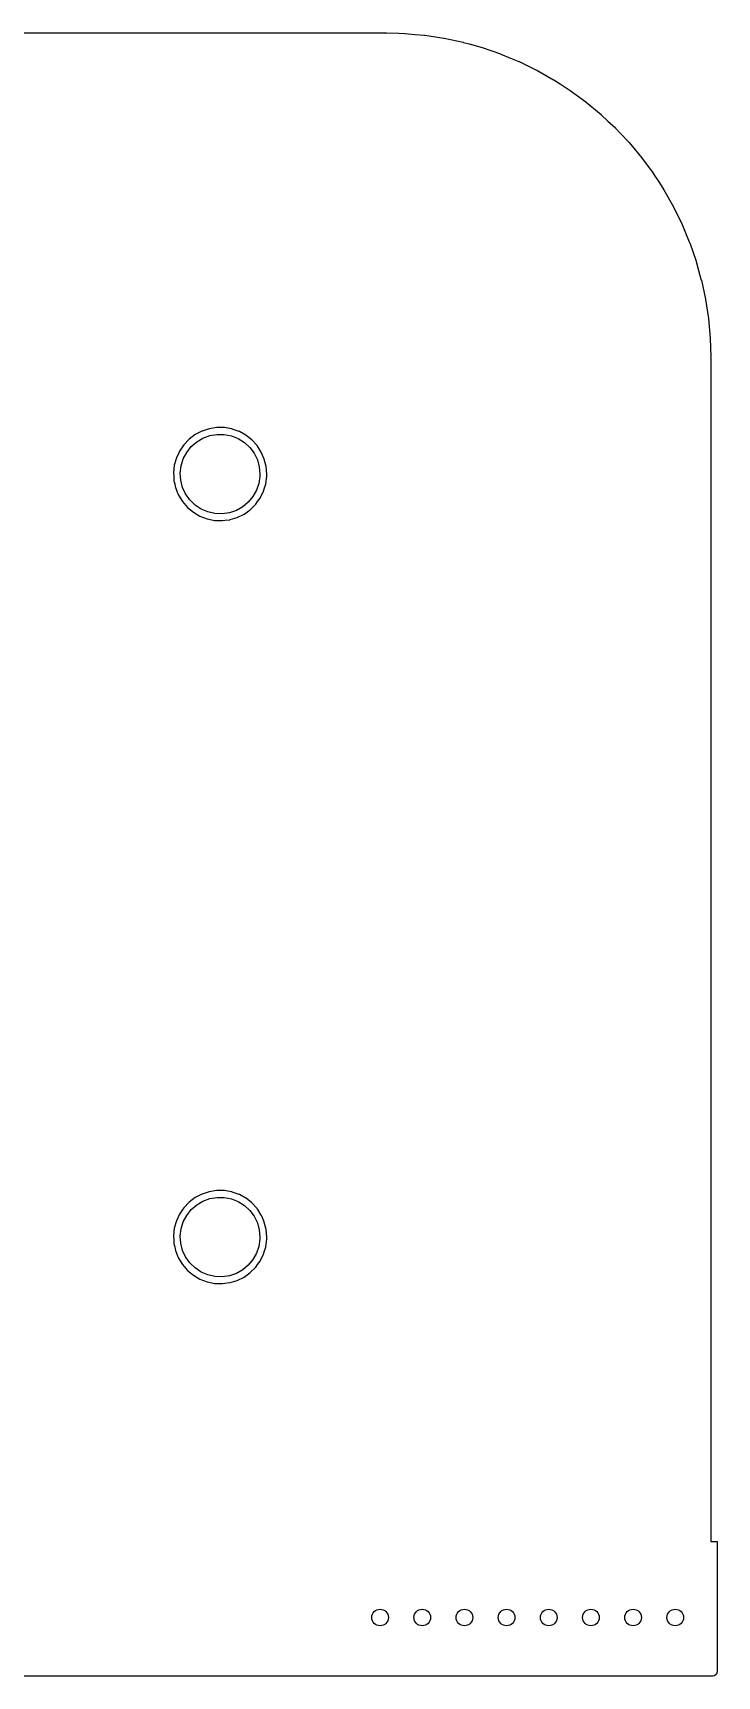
# Model space of a CAD drawing. Extents: x 0.01 to 2.39, y 0.01 to 1.96.
# Drawn here: x 1.578 to 2.39, y 0.01 to 1.961 of the extents above; entities that cross this region are included whole.
import ezdxf

# ---------------------------------------------------------------- set-up
doc = ezdxf.new("R2010")
doc.units = 0
doc.header["$MEASUREMENT"] = 0
doc.layers.add('BLACK', color=7, linetype='CONTINUOUS')

msp = doc.modelspace()

# ---------------------------------------------------------------- linework, layer by layer
at = {"layer": 'BLACK', "linetype": 'CONTINUOUS'}
for p, q in [((0.405136, 1.96063), (1.99484, 1.96063)), ((1.99484, 1.96063), (1.99552, 1.96055)), ((1.99552, 1.96055), (1.99574, 1.96055)), ((1.99574, 1.96055), (1.99629, 1.96043)), ((1.99629, 1.96043), (1.99683, 1.96055)), ((1.99683, 1.96055), (1.99732, 1.96055)), ((1.99732, 1.96055), (1.99771, 1.96059)), ((1.99771, 1.96059), (2.01237, 1.96014)), ((2.01237, 1.96014), (2.01945, 1.95993)), ((2.01945, 1.95993), (2.01974, 1.95991)), ((2.01974, 1.95991), (2.0312, 1.95887)), ((2.0312, 1.95887), (2.04266, 1.95783)), ((2.04266, 1.95783), (2.04295, 1.95779)), ((2.04295, 1.95779), (2.0657, 1.95433)), ((2.0657, 1.95433), (2.06599, 1.95428)), ((2.06599, 1.95428), (2.08849, 1.94945)), ((2.08849, 1.94945), (2.08878, 1.94938)), ((2.08878, 1.94938), (2.09578, 1.94743)), ((2.09578, 1.94743), (2.11094, 1.9432)), ((2.11094, 1.9432), (2.11122, 1.94311)), ((2.11122, 1.94311), (2.13297, 1.93561)), ((2.13297, 1.93561), (2.13325, 1.9355)), ((2.13325, 1.9355), (2.14481, 1.93071)), ((2.14481, 1.93071), (2.15451, 1.9267)), ((2.15451, 1.9267), (2.15478, 1.92657)), ((2.15478, 1.92657), (2.17547, 1.9165)), ((2.17547, 1.9165), (2.17573, 1.91636)), ((2.17573, 1.91636), (2.19577, 1.90506)), ((2.19577, 1.90506), (2.19603, 1.90491)), ((2.19603, 1.90491), (2.20364, 1.89998)), ((2.20364, 1.89998), (2.21535, 1.89241)), ((2.21535, 1.89241), (2.21559, 1.89224)), ((2.21559, 1.89224), (2.23413, 1.87861)), ((2.23413, 1.87861), (2.23436, 1.87842)), ((2.23436, 1.87842), (2.25203, 1.86369)), ((2.25203, 1.86369), (2.25226, 1.8635)), ((2.25226, 1.8635), (2.26021, 1.85601)), ((2.26021, 1.85601), (2.26901, 1.84773)), ((2.26901, 1.84773), (2.26922, 1.84752)), ((2.26922, 1.84752), (2.27515, 1.84122)), ((2.27515, 1.84122), (2.28499, 1.83076)), ((2.28499, 1.83076), (2.28519, 1.83054)), ((2.28519, 1.83054), (2.29992, 1.81287)), ((2.29992, 1.81287), (2.3001, 1.81263)), ((2.3001, 1.81263), (2.31374, 1.7941)), ((2.31374, 1.7941), (2.31391, 1.79385)), ((2.31391, 1.79385), (2.32115, 1.78265)), ((2.32115, 1.78265), (2.3264, 1.77453)), ((2.3264, 1.77453), (2.32656, 1.77428)), ((2.32656, 1.77428), (2.33786, 1.75424)), ((2.33786, 1.75424), (2.338, 1.75397)), ((2.338, 1.75397), (2.34807, 1.73329)), ((2.34807, 1.73329), (2.34819, 1.73301)), ((2.34819, 1.73301), (2.35471, 1.71727)), ((2.35471, 1.71727), (2.357, 1.71176)), ((2.357, 1.71176), (2.3571, 1.71148)), ((2.3571, 1.71148), (2.36461, 1.68973)), ((2.36461, 1.68973), (2.3647, 1.68944)), ((2.3647, 1.68944), (2.36892, 1.67429)), ((2.36892, 1.67429), (2.37087, 1.66728)), ((2.37087, 1.66728), (2.37095, 1.66699)), ((2.37095, 1.66699), (2.37577, 1.6445)), ((2.37577, 1.6445), (2.37583, 1.6442)), ((2.37583, 1.6442), (2.37929, 1.62146)), ((2.37929, 1.62146), (2.37933, 1.62116)), ((2.37933, 1.62116), (2.38141, 1.59825)), ((2.38141, 1.59825), (2.38143, 1.59795)), ((2.38143, 1.59795), (2.38208, 1.57623)), ((2.38205, 1.57536), (2.38192, 1.57482)), ((2.38192, 1.57482), (2.38205, 1.57427)), ((2.38208, 1.57623), (2.38205, 1.5759)), ((2.38205, 1.5759), (2.38205, 1.57536)), ((2.38205, 1.57427), (2.38205, 1.57408)), ((2.38205, 1.57408), (2.38213, 1.57337)), ((2.38213, 1.57337), (2.38213, 0.17)), ((1.77091, 1.48382), (1.76366, 1.47838)), ((1.77323, 1.48503), (1.77091, 1.48382)), ((1.77877, 1.48792), (1.77323, 1.48503)), ((1.77895, 1.48801), (1.77877, 1.48792)), ((1.77877, 1.48792), (1.77877, 1.48792)), ((1.78757, 1.49083), (1.77895, 1.48801)), ((1.78005, 1.47965), (1.78817, 1.48264)), ((1.79653, 1.4922), (1.78757, 1.49083)), ((1.78817, 1.48264), (1.79669, 1.48411)), ((1.79674, 1.4922), (1.79653, 1.4922)), ((1.79669, 1.48411), (1.80533, 1.48399)), ((1.8022, 1.49213), (1.79674, 1.4922)), ((1.79674, 1.4922), (1.79674, 1.4922)), ((1.8056, 1.49209), (1.8022, 1.49213)), ((1.80533, 1.48399), (1.81381, 1.48231)), ((1.80938, 1.49142), (1.8056, 1.49209)), ((1.81433, 1.49053), (1.80938, 1.49142)), ((1.81381, 1.48231), (1.82184, 1.4791)), ((1.81453, 1.4905), (1.81433, 1.49053)), ((1.81433, 1.49053), (1.81433, 1.49053)), ((1.81472, 1.49043), (1.81453, 1.4905)), ((1.82288, 1.48754), (1.81472, 1.49043)), ((1.81472, 1.49043), (1.81472, 1.49043)), ((1.82307, 1.48747), (1.82288, 1.48754)), ((1.82288, 1.48754), (1.82288, 1.48754)), ((1.82325, 1.48737), (1.82307, 1.48747)), ((1.83083, 1.48319), (1.82325, 1.48737)), ((1.82325, 1.48737), (1.82325, 1.48737)), ((1.83101, 1.48309), (1.83083, 1.48319)), ((1.83083, 1.48319), (1.83083, 1.48319)), ((1.83117, 1.48296), (1.83101, 1.48309)), ((1.83797, 1.4776), (1.83117, 1.48296)), ((1.83117, 1.48296), (1.83117, 1.48296)), ((1.75174, 1.46315), (1.74847, 1.45611)), ((1.7522, 1.46415), (1.75174, 1.46315)), ((1.75229, 1.46434), (1.7522, 1.46415)), ((1.7522, 1.46415), (1.7522, 1.46415)), ((1.7574, 1.47183), (1.75229, 1.46434)), ((1.75675, 1.45509), (1.76077, 1.46274)), ((1.76366, 1.47838), (1.7574, 1.47183)), ((1.76077, 1.46274), (1.76612, 1.46953)), ((1.76612, 1.46953), (1.77262, 1.47523)), ((1.77262, 1.47523), (1.78005, 1.47965)), ((1.82184, 1.4791), (1.82915, 1.47449)), ((1.82915, 1.47449), (1.8355, 1.46862)), ((1.8355, 1.46862), (1.84068, 1.46169)), ((1.83813, 1.47747), (1.83797, 1.4776)), ((1.83797, 1.4776), (1.83797, 1.4776)), ((1.83826, 1.47732), (1.83813, 1.47747)), ((1.84342, 1.47166), (1.83826, 1.47732)), ((1.83826, 1.47732), (1.83826, 1.47732)), ((1.84423, 1.47077), (1.84342, 1.47166)), ((1.84915, 1.46315), (1.84423, 1.47077)), ((1.85277, 1.45484), (1.84915, 1.46315)), ((1.74605, 1.44738), (1.74508, 1.43836)), ((1.74847, 1.45611), (1.74605, 1.44738)), ((1.75317, 1.43824), (1.75418, 1.44683)), ((1.75418, 1.44683), (1.75675, 1.45509)), ((1.84068, 1.46169), (1.8445, 1.45394)), ((1.8445, 1.45394), (1.84685, 1.44562)), ((1.84685, 1.44562), (1.84764, 1.43701)), ((1.85498, 1.44604), (1.85277, 1.45484)), ((1.85572, 1.43701), (1.85498, 1.44604)), ((1.74508, 1.43836), (1.7451, 1.43816)), ((1.7451, 1.43816), (1.74531, 1.43444)), ((1.7451, 1.43816), (1.7451, 1.43816)), ((1.74531, 1.43444), (1.74561, 1.42931)), ((1.74561, 1.42931), (1.74565, 1.42911)), ((1.74565, 1.42911), (1.74565, 1.42911)), ((1.74565, 1.42911), (1.7465, 1.42532)), ((1.7465, 1.42532), (1.7476, 1.42046)), ((1.75373, 1.42962), (1.75317, 1.43824)), ((1.75586, 1.42124), (1.75373, 1.42962)), ((1.84633, 1.42598), (1.84355, 1.41779)), ((1.84757, 1.43454), (1.84633, 1.42598)), ((1.84764, 1.43701), (1.84757, 1.43454)), ((1.85306, 1.42066), (1.85441, 1.42512)), ((1.85441, 1.42512), (1.85447, 1.42532)), ((1.85441, 1.42512), (1.85441, 1.42512)), ((1.85447, 1.42532), (1.85565, 1.43431)), ((1.85565, 1.43431), (1.85572, 1.43701)), ((1.7476, 1.42046), (1.74768, 1.42027)), ((1.74768, 1.42027), (1.74768, 1.42027)), ((1.74768, 1.42027), (1.74915, 1.41664)), ((1.74915, 1.41664), (1.75101, 1.41206)), ((1.75101, 1.41206), (1.75575, 1.40433)), ((1.75575, 1.40433), (1.76168, 1.39748)), ((1.75948, 1.41339), (1.75586, 1.42124)), ((1.76447, 1.40633), (1.75948, 1.41339)), ((1.77066, 1.40029), (1.76447, 1.40633)), ((1.83933, 1.41025), (1.8338, 1.4036)), ((1.84355, 1.41779), (1.83933, 1.41025)), ((1.84253, 1.40115), (1.84481, 1.40433)), ((1.84481, 1.40433), (1.8477, 1.40835)), ((1.8477, 1.40835), (1.84782, 1.40851)), ((1.84782, 1.40851), (1.85184, 1.41664)), ((1.85184, 1.41664), (1.85306, 1.42066)), ((1.76168, 1.39748), (1.76866, 1.39169)), ((1.76866, 1.39169), (1.77649, 1.38711)), ((1.77785, 1.39549), (1.77066, 1.40029)), ((1.77649, 1.38711), (1.78496, 1.38388)), ((1.78579, 1.39208), (1.77785, 1.39549)), ((1.79423, 1.39017), (1.78579, 1.39208)), ((1.80287, 1.38983), (1.79423, 1.39017)), ((1.81142, 1.39107), (1.80287, 1.38983)), ((1.81961, 1.39385), (1.81142, 1.39107)), ((1.81209, 1.38295), (1.82039, 1.38544)), ((1.82715, 1.39807), (1.81961, 1.39385)), ((1.82039, 1.38544), (1.82058, 1.3855)), ((1.82039, 1.38544), (1.82039, 1.38544)), ((1.82058, 1.3855), (1.82872, 1.38948)), ((1.8338, 1.4036), (1.82715, 1.39807)), ((1.82872, 1.38948), (1.8361, 1.39475)), ((1.8361, 1.39475), (1.84253, 1.40115)), ((1.78496, 1.38388), (1.78516, 1.38384)), ((1.78516, 1.38384), (1.78516, 1.38384)), ((1.78516, 1.38384), (1.78533, 1.3838)), ((1.78533, 1.3838), (1.79384, 1.38207)), ((1.79384, 1.38207), (1.79895, 1.38188)), ((1.79895, 1.38188), (1.8027, 1.38175)), ((1.8027, 1.38175), (1.8027, 1.38175)), ((1.8027, 1.38175), (1.8029, 1.38174)), ((1.8029, 1.38174), (1.80311, 1.38176)), ((1.80311, 1.38176), (1.80584, 1.38211)), ((1.80311, 1.38176), (1.80311, 1.38176)), ((1.80584, 1.38211), (1.8119, 1.38289)), ((1.8119, 1.38289), (1.81209, 1.38295)), ((1.81209, 1.38295), (1.81209, 1.38295)), ((1.78757, 0.585317), (1.77895, 0.5825)), ((1.79653, 0.586688), (1.78757, 0.585317)), ((1.79674, 0.586686), (1.79653, 0.586688)), ((1.8022, 0.586619), (1.79674, 0.586686)), ((1.79674, 0.586686), (1.79674, 0.586686)), ((1.8056, 0.586577), (1.8022, 0.586619)), ((1.80938, 0.585904), (1.8056, 0.586577)), ((1.81433, 0.585023), (1.80938, 0.585904)), ((1.75728, 0.566146), (1.75632, 0.564733)), ((1.7574, 0.566314), (1.75728, 0.566146)), ((1.75728, 0.566146), (1.75728, 0.566146)), ((1.76366, 0.572869), (1.7574, 0.566314)), ((1.77091, 0.578313), (1.76366, 0.572869)), ((1.76612, 0.564017), (1.77262, 0.569717)), ((1.77323, 0.579518), (1.77091, 0.578313)), ((1.77262, 0.569717), (1.78005, 0.574138)), ((1.77877, 0.582406), (1.77323, 0.579518)), ((1.77895, 0.5825), (1.77877, 0.582406)), ((1.77877, 0.582406), (1.77877, 0.582406)), ((1.78005, 0.574138), (1.78817, 0.57713)), ((1.78817, 0.57713), (1.79669, 0.578595)), ((1.79669, 0.578595), (1.80533, 0.578481)), ((1.80533, 0.578481), (1.81381, 0.576795)), ((1.81381, 0.576795), (1.82184, 0.573591)), ((1.81453, 0.584987), (1.81433, 0.585023)), ((1.81433, 0.585023), (1.81433, 0.585023)), ((1.81472, 0.584919), (1.81453, 0.584987)), ((1.82288, 0.582029), (1.81472, 0.584919)), ((1.81472, 0.584919), (1.81472, 0.584919)), ((1.82184, 0.573591), (1.82915, 0.568977)), ((1.82307, 0.581961), (1.82288, 0.582029)), ((1.82288, 0.582029), (1.82288, 0.582029)), ((1.82325, 0.581862), (1.82307, 0.581961)), ((1.83083, 0.577677), (1.82325, 0.581862)), ((1.82325, 0.581862), (1.82325, 0.581862)), ((1.82915, 0.568977), (1.8355, 0.563109)), ((1.83101, 0.577579), (1.83083, 0.577677)), ((1.83083, 0.577677), (1.83083, 0.577677)), ((1.83117, 0.577453), (1.83101, 0.577579)), ((1.83797, 0.572086), (1.83117, 0.577453)), ((1.83117, 0.577453), (1.83117, 0.577453)), ((1.83797, 0.572085), (1.83797, 0.572086)), ((1.83813, 0.571959), (1.83797, 0.572085)), ((1.83826, 0.571809), (1.83813, 0.571959)), ((1.84342, 0.566146), (1.83826, 0.571809)), ((1.83826, 0.571809), (1.83826, 0.571809)), ((1.84423, 0.565253), (1.84342, 0.566146)), ((1.74847, 0.5506), (1.74605, 0.541863)), ((1.74856, 0.550785), (1.74847, 0.5506)), ((1.7522, 0.558639), (1.74856, 0.550785)), ((1.75229, 0.558824), (1.7522, 0.55864)), ((1.7522, 0.55864), (1.7522, 0.558639)), ((1.75632, 0.564733), (1.75229, 0.558824)), ((1.75418, 0.541319), (1.75675, 0.549576)), ((1.75675, 0.549576), (1.76077, 0.557227)), ((1.76077, 0.557227), (1.76612, 0.564017)), ((1.8355, 0.563109), (1.84068, 0.556181)), ((1.84068, 0.556181), (1.8445, 0.548427)), ((1.84434, 0.565083), (1.84423, 0.565253)), ((1.84434, 0.565082), (1.84434, 0.565083)), ((1.84501, 0.564042), (1.84434, 0.565082)), ((1.8445, 0.548427), (1.84685, 0.540106)), ((1.84915, 0.557641), (1.84501, 0.564042)), ((1.84923, 0.557454), (1.84915, 0.557641)), ((1.8505, 0.554555), (1.84923, 0.557454)), ((1.84923, 0.557454), (1.84923, 0.557454)), ((1.85277, 0.549326), (1.8505, 0.554555)), ((1.85498, 0.540532), (1.85277, 0.549326)), ((1.74605, 0.541863), (1.74508, 0.532848)), ((1.74508, 0.532848), (1.7451, 0.532645)), ((1.7451, 0.532645), (1.74531, 0.528925)), ((1.7451, 0.532645), (1.7451, 0.532645)), ((1.74531, 0.528925), (1.74561, 0.523796)), ((1.75317, 0.532733), (1.75418, 0.541319)), ((1.75373, 0.524105), (1.75317, 0.532733)), ((1.84757, 0.529024), (1.84633, 0.520467)), ((1.84685, 0.540106), (1.84764, 0.531496)), ((1.84764, 0.531496), (1.84757, 0.529024)), ((1.85447, 0.519804), (1.85565, 0.528793)), ((1.85572, 0.531496), (1.85498, 0.540532)), ((1.85565, 0.528793), (1.85572, 0.531496)), ((1.74561, 0.523796), (1.74565, 0.523597)), ((1.74565, 0.523597), (1.74565, 0.523597)), ((1.74565, 0.523597), (1.7465, 0.519804)), ((1.7465, 0.519804), (1.7476, 0.514951)), ((1.7476, 0.514951), (1.74768, 0.514763)), ((1.74768, 0.514763), (1.74768, 0.514763)), ((1.74768, 0.514763), (1.74915, 0.511129)), ((1.74915, 0.511129), (1.75101, 0.50655)), ((1.75586, 0.515726), (1.75373, 0.524105)), ((1.75948, 0.507874), (1.75586, 0.515726)), ((1.76447, 0.500813), (1.75948, 0.507874)), ((1.84355, 0.51228), (1.83933, 0.504737)), ((1.84633, 0.520467), (1.84355, 0.51228)), ((1.84782, 0.503001), (1.85184, 0.511129)), ((1.85184, 0.511129), (1.85306, 0.51515)), ((1.85306, 0.51515), (1.85441, 0.519609)), ((1.85441, 0.519609), (1.85447, 0.519804)), ((1.85441, 0.519609), (1.85441, 0.519609)), ((1.75101, 0.50655), (1.75575, 0.49882)), ((1.75575, 0.49882), (1.76168, 0.491967)), ((1.76168, 0.491967), (1.76866, 0.486175)), ((1.77066, 0.494781), (1.76447, 0.500813)), ((1.77785, 0.489977), (1.77066, 0.494781)), ((1.78579, 0.486564), (1.77785, 0.489977)), ((1.81961, 0.488336), (1.81142, 0.485557)), ((1.82715, 0.492561), (1.81961, 0.488336)), ((1.8338, 0.498089), (1.82715, 0.492561)), ((1.82872, 0.483973), (1.8361, 0.489238)), ((1.83933, 0.504737), (1.8338, 0.498089)), ((1.8361, 0.489238), (1.84253, 0.495638)), ((1.84253, 0.495638), (1.84481, 0.49882)), ((1.84481, 0.49882), (1.8477, 0.502835)), ((1.8477, 0.502835), (1.84782, 0.503001)), ((1.76866, 0.486175), (1.77649, 0.481601)), ((1.77649, 0.481601), (1.78496, 0.478366)), ((1.78496, 0.478366), (1.78516, 0.478326)), ((1.78516, 0.478326), (1.78516, 0.478326)), ((1.78516, 0.478326), (1.78533, 0.47829)), ((1.78533, 0.47829), (1.79384, 0.476559)), ((1.79423, 0.484656), (1.78579, 0.486564)), ((1.79384, 0.476559), (1.79895, 0.476371)), ((1.80287, 0.484317), (1.79423, 0.484656)), ((1.79895, 0.476371), (1.8027, 0.476234)), ((1.8027, 0.476234), (1.8027, 0.476234)), ((1.8027, 0.476234), (1.8029, 0.476226)), ((1.81142, 0.485557), (1.80287, 0.484317)), ((1.8029, 0.476226), (1.80311, 0.476252)), ((1.80311, 0.476252), (1.80584, 0.476602)), ((1.80311, 0.476252), (1.80311, 0.476252)), ((1.80584, 0.476602), (1.8119, 0.477378)), ((1.8119, 0.477378), (1.81209, 0.477437)), ((1.81209, 0.477437), (1.82039, 0.479925)), ((1.81209, 0.477437), (1.81209, 0.477437)), ((1.82039, 0.479925), (1.82058, 0.479984)), ((1.82039, 0.479925), (1.82039, 0.479925)), ((1.82058, 0.479984), (1.82872, 0.483973)), ((2.38213, 0.17), (2.38961, 0.17)), ((2.38961, 0.17), (2.38961, 0.015354)), ((2.38465, 0.010394), (0.015354, 0.010394)), ((2.38671, 0.010842), (2.38465, 0.010394)), ((2.38882, 0.012672), (2.38671, 0.010842)), ((2.38961, 0.015354), (2.38882, 0.012672))]:
    msp.add_line(p, q, dxfattribs=at)
at = {"layer": 'BLACK'}
for centre in [(1.99, 0.08), (2.04, 0.08), (2.09, 0.08), (2.14, 0.08), (2.19, 0.08), (2.24, 0.08), (2.29, 0.08), (2.34, 0.08)]:
    msp.add_circle(centre, 0.009843, dxfattribs=at)

doc.saveas('drawing.dxf')
